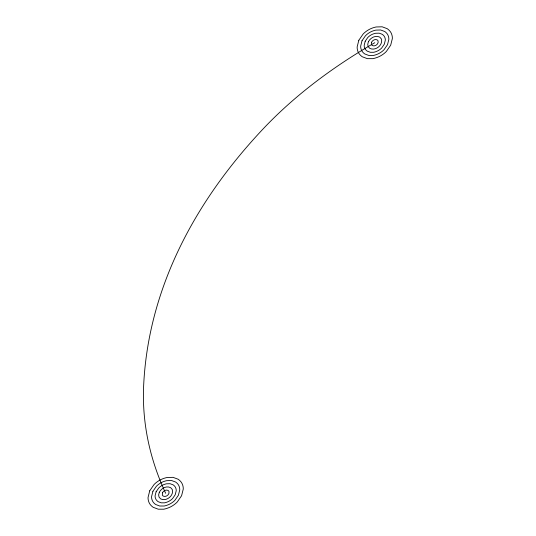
<?xml version="1.0" encoding="UTF-8"?>
<svg xmlns="http://www.w3.org/2000/svg" width="536" height="536" viewBox="0 0 536 536"><rect width="100%" height="100%" fill="white"/><g stroke="black" fill="none" stroke-linecap="round" stroke-linejoin="round"><path stroke-width="0.8" d="M165.657 493.274A652.808 376.895 0 0 1 143.655 385.525A986.213 569.386 0 0 1 262.385 129.685A652.808 376.895 0 0 1 374.758 42.726M149.725 490.808L148.063 497.408A32.642 18.847 0 0 0 149.169 502.795A20.844 12.033 0 0 0 153.182 507.304L158.267 509.2L163.855 509.2A22.13 12.777 0 0 0 171.694 506.279A32.642 18.847 0 0 0 177.309 501.93L181.583 495.733L183.252 489.14A32.642 18.847 0 0 0 182.146 483.747A20.844 12.033 0 0 0 178.133 479.238L173.048 477.342L167.004 477.516A20.844 12.033 0 0 0 159.621 480.263A32.642 18.847 0 0 0 154 484.611L149.725 490.808M152.914 491.298L151.581 496.577A26.11 15.075 0 0 0 152.465 500.885A16.67 9.628 0 0 0 155.674 504.497L159.741 506.018L164.21 506.011A17.701 10.224 0 0 0 170.488 503.673A26.11 15.075 0 0 0 174.984 500.195L178.401 495.244L179.728 489.964A26.11 15.075 0 0 0 178.85 485.656A16.67 9.628 0 0 0 175.641 482.045L171.574 480.531L166.736 480.665A16.67 9.628 0 0 0 160.827 482.869A26.11 15.075 0 0 0 156.331 486.346L152.914 491.298M156.097 491.793L155.105 495.753A19.584 11.31 0 0 0 155.762 498.983A12.502 7.223 0 0 0 158.174 501.689L161.222 502.828L164.572 502.828A13.279 7.665 0 0 0 169.276 501.073A19.584 11.31 0 0 0 172.652 498.467L175.212 494.748L176.21 490.788A19.584 11.31 0 0 0 175.553 487.559A12.502 7.223 0 0 0 173.141 484.852L170.093 483.713L166.468 483.814A12.502 7.223 0 0 0 162.033 485.469A19.584 11.31 0 0 0 158.663 488.075L156.097 491.793M159.286 492.283L158.623 494.922L159.058 497.08L160.666 498.882C166.254 501.863 174.274 495.606 172.25 489.462L170.649 487.66C166.441 485.469 161.269 488.343 159.286 492.283M162.468 492.778L162.361 495.177L163.158 496.075C165.959 497.569 169.966 494.44 168.954 491.365L168.15 490.467C166.046 489.368 163.46 490.808 162.468 492.778M358.825 40.267L357.164 46.86A32.642 18.847 0 0 0 358.262 52.253A20.844 12.033 0 0 0 362.276 56.762L367.361 58.659L372.949 58.659A22.13 12.777 0 0 0 380.795 55.737A32.642 18.847 0 0 0 386.409 51.389L390.684 45.192L392.345 38.592A32.642 18.847 0 0 0 391.247 33.205A20.844 12.033 0 0 0 387.233 28.696L382.148 26.8L376.105 26.974A20.844 12.033 0 0 0 368.721 29.721A32.642 18.847 0 0 0 363.1 34.07L358.825 40.267M362.014 40.756L360.681 46.036A26.11 15.075 0 0 0 361.565 50.344A16.67 9.628 0 0 0 364.775 53.955L368.842 55.469L373.311 55.469A17.701 10.224 0 0 0 379.589 53.131A26.11 15.075 0 0 0 384.078 49.654L387.501 44.702L388.828 39.423A26.11 15.075 0 0 0 387.95 35.115A16.67 9.628 0 0 0 384.741 31.503L380.667 29.983L375.837 30.123A16.67 9.628 0 0 0 369.927 32.328A26.11 15.075 0 0 0 365.431 35.805L362.014 40.756M365.197 41.252L364.199 45.212A19.584 11.31 0 0 0 364.862 48.441A12.502 7.223 0 0 0 367.267 51.148L370.322 52.287L373.672 52.287A13.279 7.665 0 0 0 378.376 50.531A19.584 11.31 0 0 0 381.746 47.925L384.312 44.207L385.31 40.247A19.584 11.31 0 0 0 384.654 37.018A12.502 7.223 0 0 0 382.242 34.311L379.193 33.172L375.568 33.272A12.502 7.223 0 0 0 371.133 34.927A19.584 11.31 0 0 0 367.763 37.533L365.197 41.252M368.386 41.741L367.723 44.381L368.158 46.538L369.766 48.341C375.354 51.322 383.374 45.064 381.351 38.92L379.749 37.118C375.542 34.927 370.369 37.801 368.386 41.741M371.569 42.237L371.461 44.635L372.259 45.533C375.059 47.027 379.066 43.898 378.054 40.823L377.25 39.925C375.146 38.827 372.56 40.267 371.569 42.237"/></g></svg>
